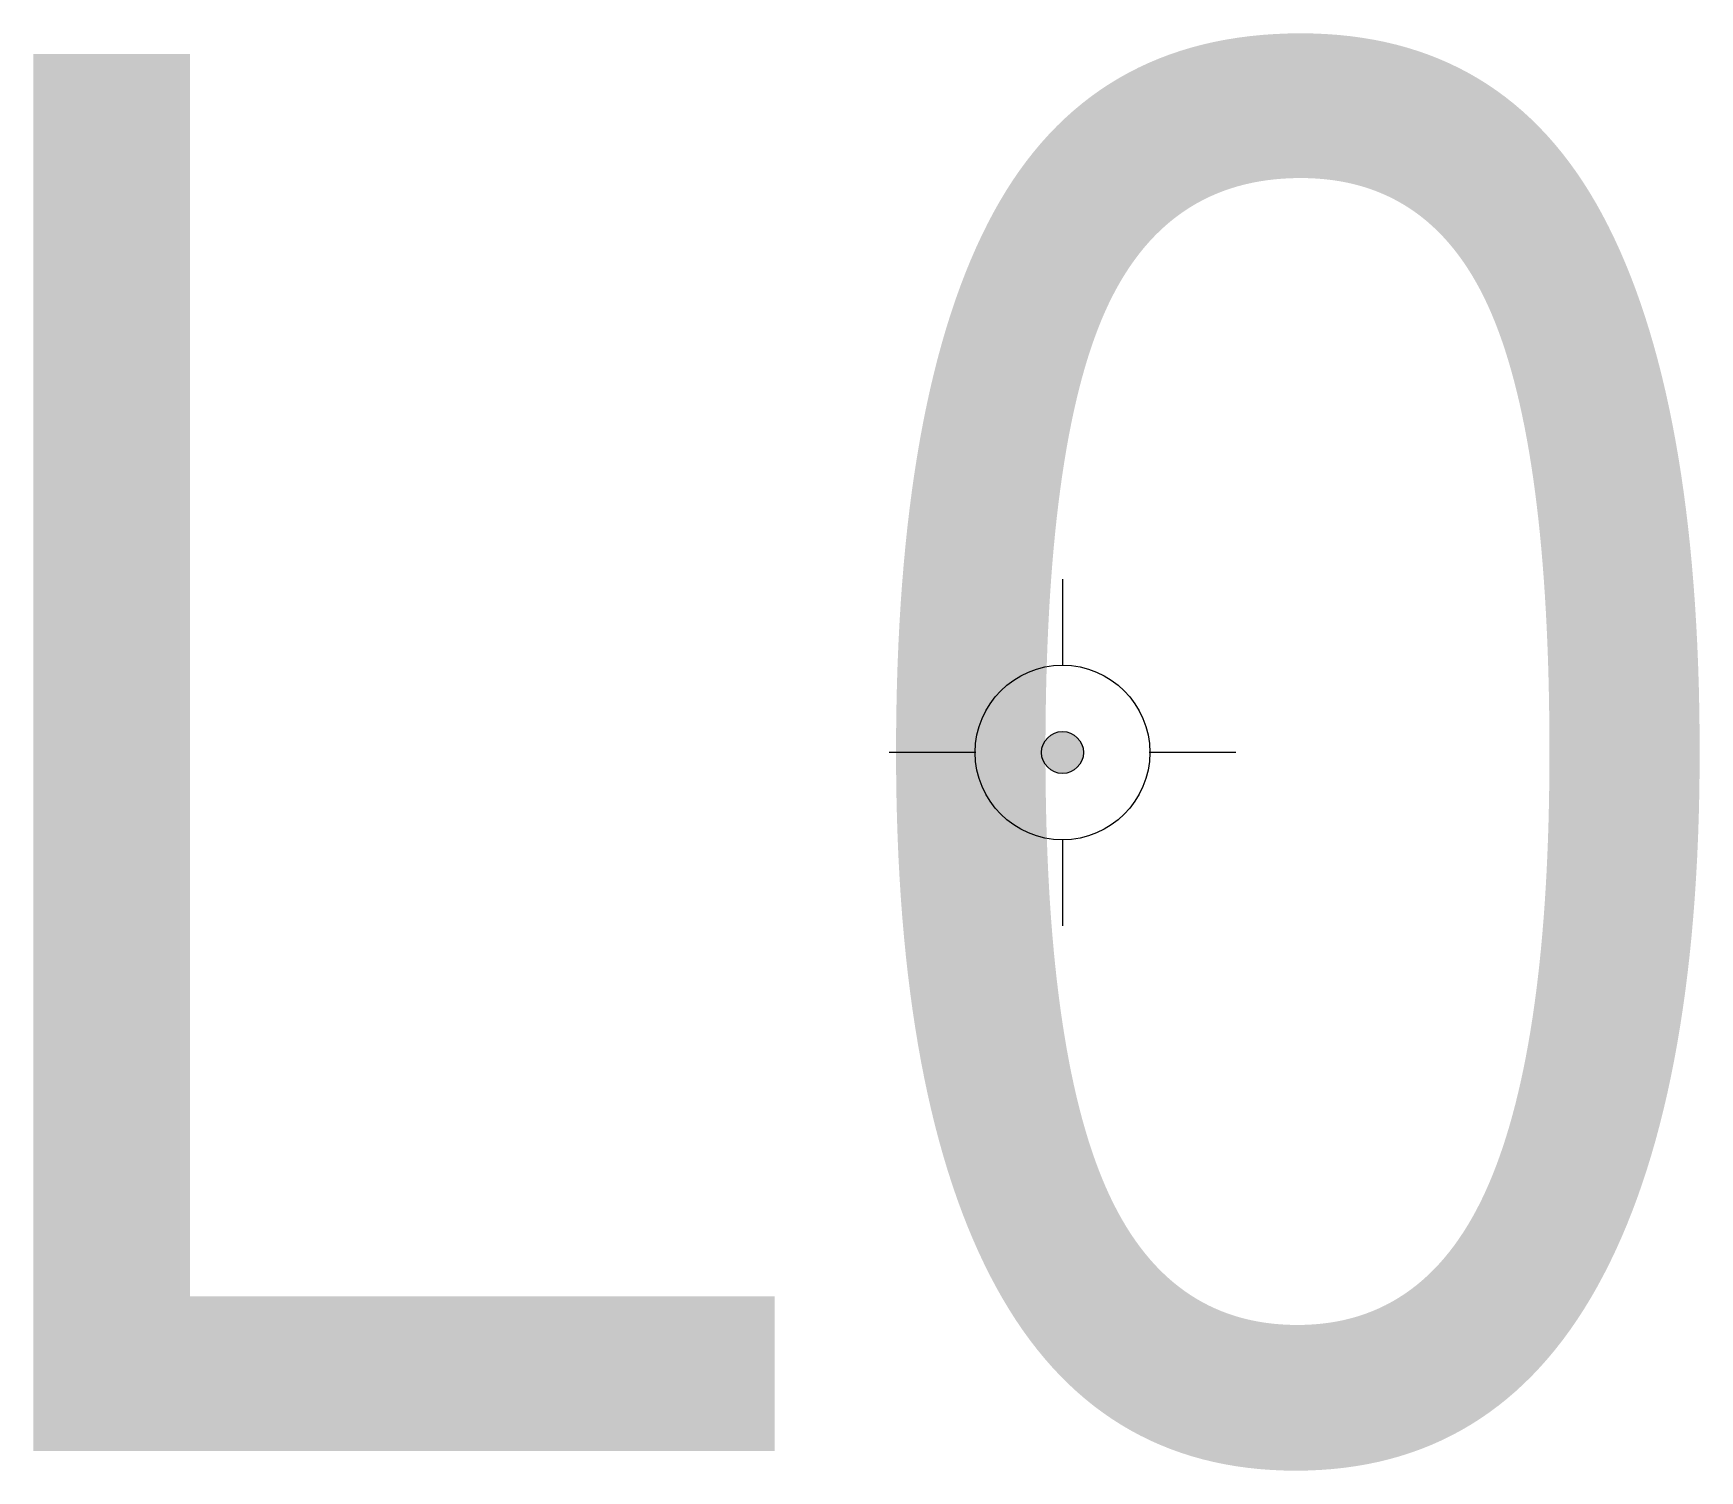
# Model space of a CAD drawing. Header units: metres. Extents: x 987 to 1049, y 979 to 1103.
# Drawn here: x 996.32 to 1002.28, y 1097.43 to 1102.57 of the extents above.
import ezdxf
from ezdxf.enums import TextEntityAlignment as Align

# ---------------------------------------------------------------- set-up
doc = ezdxf.new("R2010")
doc.units = ezdxf.units.M
doc.header["$LTSCALE"] = 0.4
doc.layers.add('10', color=7, linetype='Continuous', lineweight=13)
doc.layers.add('12', color=7, linetype='Continuous')

msp = doc.modelspace()

# ---------------------------------------------------------------- hatches: boundary and pattern name
at = {"layer": '10'}
msp.add_hatch(color=256, dxfattribs=at).paths.add_polyline_path([(1000.0749, 1100, 1), (999.9249, 1100, 1)])

# ---------------------------------------------------------------- linework, layer by layer
for p, q in [((1000, 1100.62), (1000, 1100.31)), ((999.69, 1100), (999.38, 1100)), ((1000.62, 1100), (1000.31, 1100)), ((1000, 1099.69), (1000, 1099.38))]:
    msp.add_line(p, q, dxfattribs=at)
for radius in [0.3125, 0.075]:
    msp.add_circle((999.9999, 1100), radius, dxfattribs=at)

# ---------------------------------------------------------------- texts
at = {"layer": '12', "width": 0.9}
msp.add_text('L0 ', height=5, dxfattribs=at).set_placement((1000.005, 1097.5), align=Align.CENTER)

doc.saveas('drawing.dxf')
